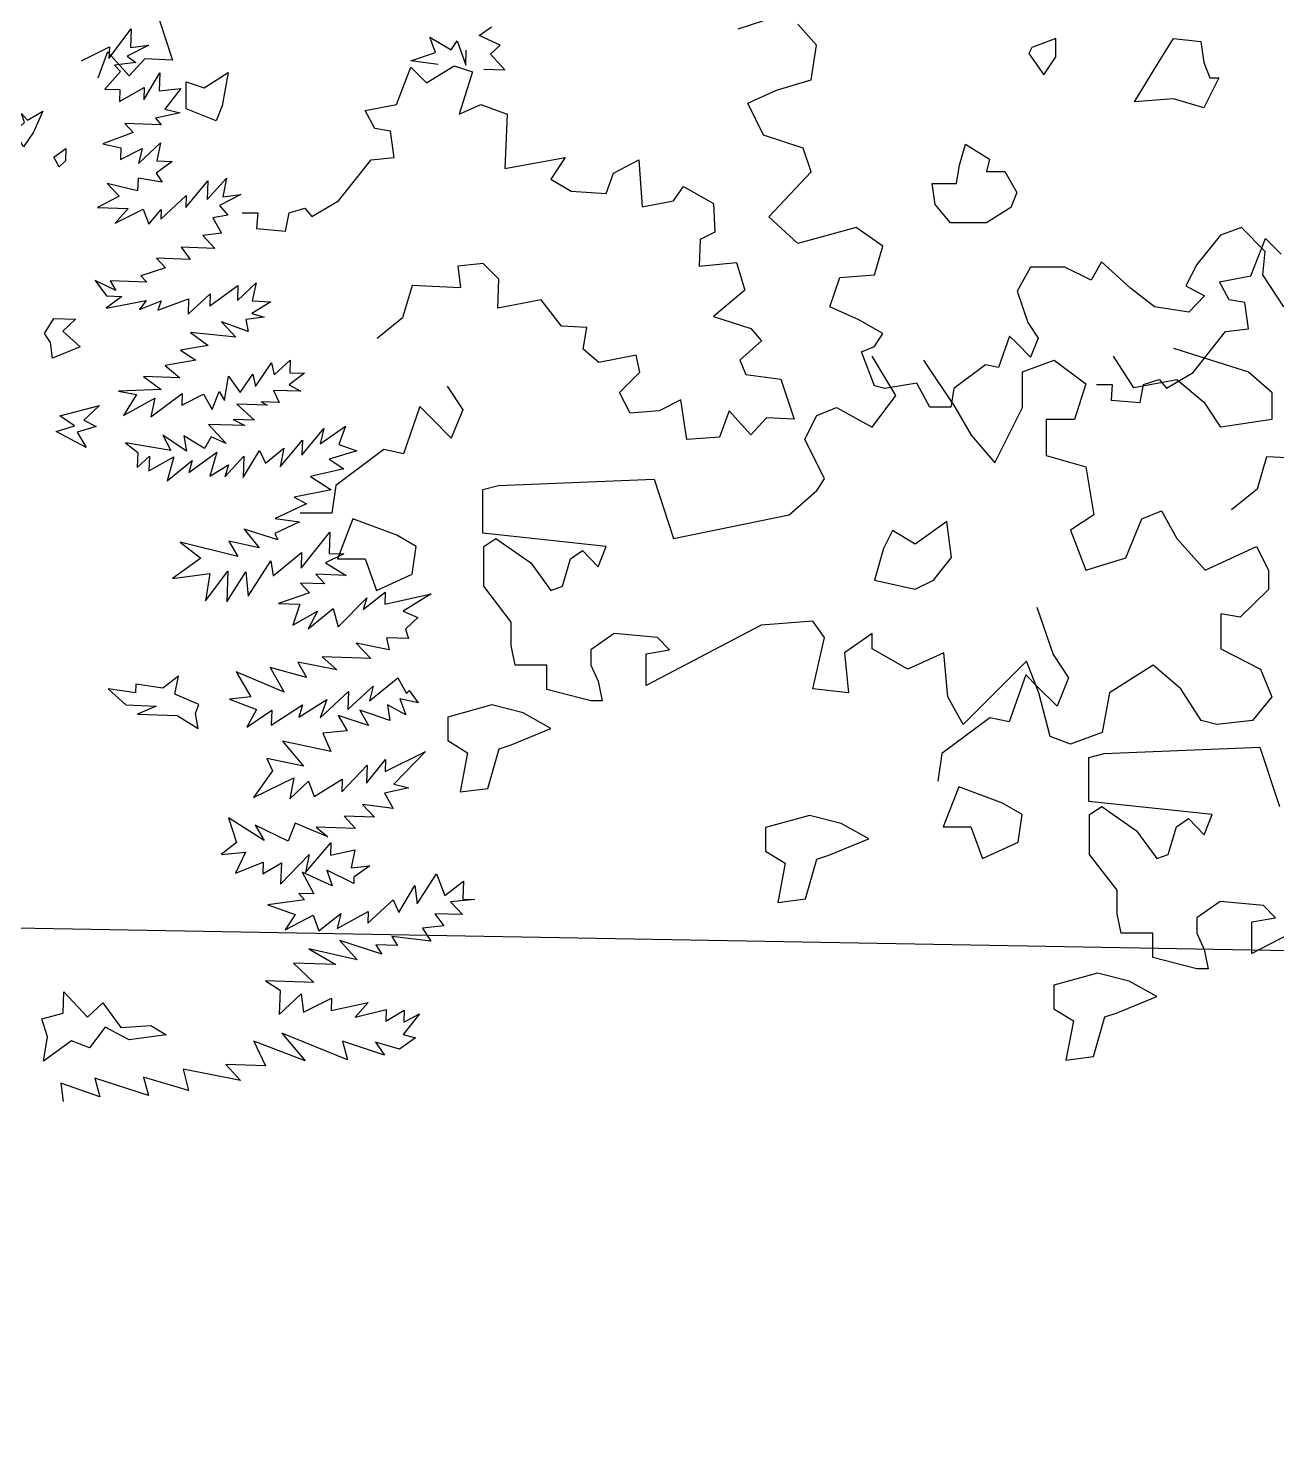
# Model space of a CAD drawing. Header units: inches. Extents: x -11 to 128, y 7 to 56.
# Drawn here: x 30.071 to 30.561, y 22.029 to 22.588 of the extents above; entities that cross this region are included whole.
import ezdxf

# ---------------------------------------------------------------- set-up
doc = ezdxf.new("R2010")
doc.units = ezdxf.units.IN
doc.header["$MEASUREMENT"] = 0
doc.layers.add('CAY', color=94, linetype='Continuous')
doc.layers.add('CAY-3', color=61, linetype='Continuous')
picture_1 = doc.add_image_def('image1.jpg', size_in_pixel=(1680, 1093))

# ---------------------------------------------------------------- blocks, each defined once
blk = doc.blocks.new('A$C76451831')
at = {"layer": 'CAY'}
for p, q in [((5485, 913.1), (5504.5, 939.2)), ((5504.5, 939.2), (5503.9, 922.9)), ((5529.1, 946.6), (5540.7, 911.8)), ((5808.9, 933.2), (5819.6, 940.9)), ((6056.8, 945.8), (6035.2, 938.9)), ((5460.9, 911.2), (5485.4, 923.5)), ((5485.4, 923.5), (5485, 913.1)), ((5519.9, 925), (5501, 915.3)), ((5503.9, 922.9), (5519.9, 925)), ((5770.8, 918.6), (5765.8, 931.9)), ((5765.8, 931.9), (5784.4, 920.9)), ((5784.4, 920.9), (5789.7, 928.8)), ((5789.7, 928.8), (5797.1, 907.3)), ((5827.2, 924.8), (5808.9, 933.2)), ((5818.7, 916.9), (5827.2, 924.8)), ((5483.7, 919.1), (5475.3, 895.9)), ((5502.7, 898.1), (5483.7, 919.1)), ((5508.5, 909.6), (5489.8, 907.5)), ((5501, 915.3), (5508.5, 909.6)), ((5516.4, 912.8), (5502.7, 898.1)), ((5540.7, 911.8), (5516.4, 912.8)), ((5749.2, 911.2), (5770.8, 918.6)), ((5773.1, 908.1), (5749.2, 911.2)), ((5797.1, 907.3), (5797.6, 920.4)), ((5831.4, 903.4), (5818.7, 916.9)), ((5495.1, 901.9), (5481.4, 886.5)), ((5489.8, 907.5), (5495.1, 901.9)), ((5515.5, 877.1), (5529.5, 900.7)), ((5529.5, 900.7), (5528.9, 884.8)), ((5812.9, 904), (5831.4, 903.4)), ((5481.4, 886.5), (5494.5, 886)), ((5494.1, 875.6), (5515.9, 888)), ((5494.5, 886), (5494.1, 875.6)), ((5515.9, 888), (5515.5, 877.1)), ((5528.9, 884.8), (5548, 886.9)), ((5548, 886.9), (5533.8, 868.8)), ((5547.3, 865.6), (5525.8, 860.9)), ((5525.8, 860.9), (5530.6, 855.3)), ((5533.8, 868.8), (5547.3, 865.6)), ((5506.3, 848.5), (5479.7, 838.5)), ((5498.9, 856.4), (5506.3, 848.5)), ((5530.6, 855.3), (5498.9, 856.4)), ((5479.7, 838.5), (5495.4, 835.2)), ((5495.4, 835.2), (5495.1, 824.8)), ((5510.8, 821.5), (5530, 839.5)), ((5530, 839.5), (5526.8, 823.7)), ((5495.1, 824.8), (5514, 834.6)), ((5514, 834.6), (5510.8, 821.5)), ((5540.3, 823.2), (5526.4, 812.8)), ((5526.8, 823.7), (5540.3, 823.2)), ((5526.4, 812.8), (5531.5, 805)), ((5510, 797.5), (5483.5, 803.9)), ((5483.5, 803.9), (5494, 792.7)), ((5510.4, 808.4), (5510, 797.5)), ((5531.5, 805), (5510.4, 808.4)), ((5552.1, 782.9), (5571.5, 806.3)), ((5570.9, 790), (5587.9, 808.4)), ((5571.5, 806.3), (5570.9, 790)), ((5587.9, 808.4), (5584.6, 792.2)), ((5494, 792.7), (5475, 782.9)), ((5530.4, 772.8), (5552.4, 793.3)), ((5552.4, 793.3), (5552.1, 782.9)), ((5600.5, 794.4), (5581.6, 784.6)), ((5584.6, 792.2), (5600.5, 794.4)), ((5475, 782.9), (5501.7, 782)), ((5501.7, 782), (5490.4, 769.2)), ((5490.4, 769.2), (5514.9, 781.5)), ((5514.9, 781.5), (5519.8, 768.2)), ((5519.8, 768.2), (5530.7, 781)), ((5530.7, 781), (5530.4, 772.8)), ((5589, 776.2), (5575.8, 773.9)), ((5575.8, 773.9), (5583.5, 760.5)), ((5581.6, 784.6), (5589, 776.2)), ((5583.5, 760.5), (5567.1, 758.4)), ((5577.6, 747.1), (5548.1, 748.2)), ((5548.1, 748.2), (5555.9, 737.5)), ((5567.1, 758.4), (5577.6, 747.1)), ((5526.5, 738.5), (5534.4, 730.1)), ((5555.9, 737.5), (5526.5, 738.5)), ((5534.4, 730.1), (5512.8, 723.1)), ((5512.8, 723.1), (5518.1, 717.5)), ((5472.8, 719.1), (5482.8, 705.6)), ((5491.1, 710.3), (5472.8, 719.1)), ((5518.1, 717.5), (5485.9, 718.6)), ((5485.9, 718.6), (5491.1, 710.3)), ((5573.1, 697), (5597.7, 714.7)), ((5597.3, 701.6), (5613.7, 716.9)), ((5597.7, 714.7), (5597.3, 701.6)), ((5613.7, 716.9), (5610.4, 701.1)), ((5496.3, 705.1), (5482.4, 694.7)), ((5482.4, 694.7), (5517.5, 701.6)), ((5482.8, 705.6), (5496.3, 705.1)), ((5517.5, 701.6), (5511.8, 693.7)), ((5511.8, 693.7), (5530.6, 701.2)), ((5527.6, 693.1), (5554.7, 703.1)), ((5530.6, 701.2), (5527.6, 693.1)), ((5554.2, 689.5), (5573.5, 707.4)), ((5554.7, 703.1), (5554.2, 689.5)), ((5573.5, 707.4), (5573.1, 697)), ((5626.7, 700.5), (5610, 690.2)), ((5610.4, 701.1), (5626.7, 700.5)), ((5620.8, 687.1), (5604.8, 685)), ((5610, 690.2), (5620.8, 687.1)), ((5596.1, 669.4), (5556.4, 673.5)), ((5556.4, 673.5), (5571.9, 662.1)), ((5606.7, 674.5), (5583.5, 683)), ((5583.5, 683), (5596.1, 669.4)), ((5604.8, 685), (5606.7, 674.5)), ((5571.9, 662.1), (5547.7, 658)), ((5561, 649.3), (5534.1, 644.8)), ((5547.7, 658), (5561, 649.3)), ((5629.4, 636.5), (5643.5, 649.2)), ((5643.5, 649.2), (5643.1, 638.3)), ((5534.1, 644.8), (5546.9, 634)), ((5599.9, 621.2), (5610.9, 637.2)), ((5610.9, 637.2), (5613.2, 626.2)), ((5613.2, 626.2), (5627.1, 647)), ((5627.1, 647), (5629.4, 636.5)), ((5656.2, 637.9), (5642.7, 627.9)), ((5643.1, 638.3), (5656.2, 637.9)), ((5530.7, 623.7), (5493.4, 622.2)), ((5515.2, 635.1), (5530.7, 623.7)), ((5546.9, 634), (5515.2, 635.1)), ((5586.1, 614), (5589.5, 635.2)), ((5589.5, 635.2), (5599.9, 621.2)), ((5629, 622.9), (5634, 612.3)), ((5652.9, 622.1), (5629, 622.9)), ((5642.7, 627.9), (5652.9, 622.1)), ((5493.4, 622.2), (5509.2, 619.4)), ((5509.2, 619.4), (5497.7, 600.8)), ((5497.7, 600.8), (5525, 616.1)), ((5521.7, 599.9), (5549.1, 620.3)), ((5525, 616.1), (5521.7, 599.9)), ((5549.1, 620.3), (5548.8, 609.9)), ((5548.8, 609.9), (5567.7, 619.6)), ((5567.7, 619.6), (5575.4, 606.2)), ((5575.4, 606.2), (5581.3, 621.9)), ((5581.3, 621.9), (5586.1, 614)), ((5596.8, 610.9), (5612.2, 596.8)), ((5623.5, 610), (5596.8, 610.9)), ((5618.2, 612.9), (5623.5, 610)), ((5634, 612.3), (5618.2, 612.9)), ((5603.9, 592.1), (5572.2, 593.2)), ((5572.2, 593.2), (5587.5, 576.3)), ((5612.2, 596.8), (5593.6, 597.4)), ((5593.6, 597.4), (5603.9, 592.1)), ((5653.7, 566.3), (5673.1, 589.7)), ((5669.9, 576.2), (5691.8, 591.7)), ((5673.1, 589.7), (5669.9, 576.2)), ((5691.8, 591.7), (5686.2, 575.6)), ((5499.6, 577.1), (5510.2, 568.6)), ((5539.2, 570.3), (5499.6, 577.1)), ((5552.8, 569.8), (5532, 583.7)), ((5532, 583.7), (5539.2, 570.3)), ((5568.7, 572), (5550.5, 583.1)), ((5550.5, 583.1), (5552.8, 569.8)), ((5574.5, 582.2), (5568.7, 572)), ((5587.5, 576.3), (5574.5, 582.2)), ((5634.8, 556.1), (5654.2, 579.4)), ((5654.2, 579.4), (5653.7, 566.3)), ((5686.2, 575.6), (5701.9, 570.1)), ((5510.2, 568.6), (5509.7, 555.5)), ((5509.7, 555.5), (5520.5, 565.5)), ((5520.5, 565.5), (5520, 552.4)), ((5520, 552.4), (5541.7, 564.8)), ((5541.7, 564.8), (5536, 543.7)), ((5536, 543.7), (5557.9, 561.5)), ((5554.9, 551.2), (5579.5, 568.9)), ((5557.9, 561.5), (5554.9, 551.2)), ((5579.5, 568.9), (5573.3, 547.8)), ((5586.4, 547.4), (5602.9, 565.4)), ((5602.3, 546.8), (5616.7, 570.3)), ((5602.9, 565.4), (5602.3, 546.8)), ((5616.7, 570.3), (5621.8, 559.3)), ((5621.8, 559.3), (5638.1, 572.3)), ((5638.1, 572.3), (5634.8, 556.1)), ((5701.9, 570.1), (5677.6, 562.8)), ((5677.6, 562.8), (5690.5, 554.2)), ((5573.3, 547.8), (5589.5, 557.7)), ((5589.5, 557.7), (5586.4, 547.4)), ((5690.5, 554.2), (5661.2, 547.5)), ((5679.4, 536), (5647, 529.4)), ((5661.2, 547.5), (5679.4, 536)), ((5683.6, 539.8), (5680.1, 515.6)), ((5657.7, 523.6), (5630.5, 510.9)), ((5647, 529.4), (5657.7, 523.6)), ((5630.5, 510.9), (5651.7, 507.9)), ((5680.1, 515.6), (5652.4, 515.6)), ((5632.6, 492.3), (5603.4, 501.4)), ((5603.4, 501.4), (5616.4, 485.1)), ((5651.7, 507.9), (5630, 497.8)), ((5653, 467.5), (5678.1, 498.8)), ((5678.1, 498.8), (5677.5, 480.3)), ((5597.6, 477.6), (5547.3, 490.2)), ((5547.3, 490.2), (5565.4, 476)), ((5589.9, 491), (5597.6, 477.6)), ((5616.4, 485.1), (5589.9, 491)), ((5630, 497.8), (5632.6, 492.3)), ((5565.4, 476), (5540.7, 458.3)), ((5606.8, 442.8), (5626.5, 473.9)), ((5626.5, 473.9), (5628.7, 460.7)), ((5628.7, 460.7), (5653.5, 481.1)), ((5653.5, 481.1), (5653, 467.5)), ((5690.6, 479.8), (5674.5, 472.2)), ((5677.5, 480.3), (5690.6, 479.8)), ((5540.7, 458.3), (5573.1, 462.6)), ((5569.5, 438.7), (5589, 464.8)), ((5573.1, 462.6), (5569.5, 438.7)), ((5589, 464.8), (5588.1, 438)), ((5588.1, 438), (5604.8, 464.2)), ((5604.8, 464.2), (5606.8, 442.8)), ((5665.9, 462.1), (5673.8, 453.6)), ((5692.6, 461.1), (5665.9, 462.1)), ((5674.5, 472.2), (5692.6, 461.1)), ((5652.5, 454.4), (5660.4, 445.9)), ((5673.8, 453.6), (5652.5, 454.4)), ((5660.4, 445.9), (5633.3, 436.5)), ((5633.3, 436.5), (5651.9, 435.8)), ((5685.6, 416.1), (5710.5, 441.5)), ((5707.5, 431.2), (5726.6, 446.4)), ((5710.5, 441.5), (5707.5, 431.2)), ((5726.6, 446.4), (5726.2, 435.9)), ((5726.2, 435.9), (5766.8, 445)), ((5766.8, 445), (5742.3, 429.9)), ((5651.9, 435.8), (5645.8, 417.4)), ((5645.8, 417.4), (5667.5, 429.8)), ((5659.3, 414.3), (5681.2, 432.1)), ((5667.5, 429.8), (5659.3, 414.3)), ((5681.2, 432.1), (5685.6, 416.1)), ((5742.3, 429.9), (5755.2, 424.1)), ((5755.2, 424.1), (5744.5, 414)), ((5744.5, 414), (5746.9, 405.8)), ((5701.4, 401.9), (5714.1, 388.3)), ((5730.2, 395.9), (5701.4, 401.9)), ((5746.9, 405.8), (5727.9, 406.4)), ((5727.9, 406.4), (5730.2, 395.9)), ((5714.1, 388.3), (5671.6, 389.8)), ((5671.6, 389.8), (5684.3, 378.5)), ((5596.3, 376.6), (5609.2, 354.8)), ((5638.3, 358.8), (5596.3, 376.6)), ((5625.9, 380.5), (5638.3, 358.8)), ((5657.8, 371.7), (5625.9, 380.5)), ((5650.1, 385.1), (5657.8, 371.7)), ((5684.3, 378.5), (5650.1, 385.1)), ((5694, 343.7), (5716, 364.2)), ((5712.8, 351.2), (5737.6, 371.6)), ((5716, 364.2), (5712.8, 351.2)), ((5737.6, 371.6), (5745.2, 357.8)), ((5609.2, 354.8), (5590.5, 352.7)), ((5590.5, 352.7), (5614.2, 343.7)), ((5651.2, 337), (5675.7, 352.5)), ((5669.7, 336.4), (5694.5, 359.5)), ((5675.7, 352.5), (5669.7, 336.4)), ((5694.5, 359.5), (5694, 343.7)), ((5755.4, 349.7), (5739.6, 353)), ((5739.6, 353), (5744.6, 339.2)), ((5745.2, 357.8), (5747.6, 360.4)), ((5747.6, 360.4), (5755.4, 349.7)), ((5614.2, 343.7), (5605.5, 328.2)), ((5605.5, 328.2), (5627.4, 343.3)), ((5626.9, 330.2), (5654.2, 347.8)), ((5627.4, 343.3), (5626.9, 330.2)), ((5654.2, 347.8), (5651.2, 337)), ((5712.1, 329.9), (5685.6, 338.5)), ((5685.6, 338.5), (5693.3, 325.1)), ((5730.8, 334.2), (5704.4, 343.3)), ((5704.4, 343.3), (5712.1, 329.9)), ((5744.6, 339.2), (5728.6, 347.9)), ((5728.6, 347.9), (5730.8, 334.2)), ((5693.3, 325.1), (5672, 323.1)), ((5636.8, 316.2), (5655.1, 294.3)), ((5679.1, 307), (5636.8, 316.2)), ((5672, 323.1), (5679.1, 307)), ((5623.2, 300.8), (5628.2, 290.2)), ((5655.1, 294.3), (5623.2, 300.8)), ((5710.3, 279.2), (5726.9, 299.9)), ((5726.5, 289.5), (5762, 306.9)), ((5726.9, 299.9), (5726.5, 289.5)), ((5762, 306.9), (5734.3, 278.4)), ((5628.2, 290.2), (5611.5, 266.8)), ((5688.7, 271.8), (5710.9, 295)), ((5710.9, 295), (5710.3, 279.2)), ((5611.5, 266.8), (5646.6, 284.1)), ((5646.6, 284.1), (5643.2, 265.7)), ((5643.2, 265.7), (5659.6, 281)), ((5659.6, 281), (5664.6, 267.6)), ((5664.6, 267.6), (5689.1, 282.7)), ((5689.1, 282.7), (5688.7, 271.8)), ((5747.3, 275.2), (5725.9, 270.5)), ((5734.3, 278.4), (5747.3, 275.2)), ((5725.9, 270.5), (5733.6, 257.1)), ((5717.4, 249.5), (5690.7, 250.4)), ((5690.7, 250.4), (5700.8, 239.6)), ((5733.6, 257.1), (5706.9, 260.7)), ((5706.9, 260.7), (5717.4, 249.5)), ((5620.7, 229.3), (5589.6, 249)), ((5589.6, 249), (5596.6, 227.4)), ((5641.9, 228.5), (5613, 242.7)), ((5613, 242.7), (5620.7, 229.3)), ((5647.9, 244.2), (5641.9, 228.5)), ((5676.5, 232.3), (5647.9, 244.2)), ((5700.8, 239.6), (5666.4, 240.8)), ((5666.4, 240.8), (5676.5, 232.3)), ((5596.6, 227.4), (5583.1, 217)), ((5656.8, 201.3), (5679, 227.2)), ((5679, 227.2), (5678.7, 216.4)), ((5583.1, 217), (5604.4, 219)), ((5604.4, 219), (5595.6, 200.7)), ((5635.2, 191.1), (5660.1, 217)), ((5660.1, 217), (5656.8, 201.3)), ((5678.7, 216.4), (5700.1, 221.1)), ((5700.1, 221.1), (5696.9, 205.3)), ((5595.6, 200.7), (5620, 210.3)), ((5620, 210.3), (5619.6, 199.9)), ((5619.6, 199.9), (5635.8, 209.7)), ((5635.8, 209.7), (5635.2, 191.1)), ((5654.1, 201.4), (5664.3, 182.4)), ((5680.4, 189.6), (5654.1, 201.4)), ((5699.1, 191.6), (5675.5, 203.3)), ((5675.5, 203.3), (5680.4, 189.6)), ((5696.9, 205.3), (5713.2, 207)), ((5713.2, 207), (5699.3, 197.1)), ((5754.7, 173.8), (5771.4, 200)), ((5771.4, 200), (5778.9, 181.1)), ((5699.3, 197.1), (5699.1, 191.6)), ((5738.5, 166.2), (5752.5, 189.8)), ((5752.5, 189.8), (5754.7, 173.8)), ((5778.9, 181.1), (5795.2, 193.7)), ((5795.2, 193.7), (5794.7, 177.9)), ((5656, 177.3), (5624.1, 172.9)), ((5651.2, 182.9), (5656, 177.3)), ((5664.3, 182.4), (5651.2, 182.9)), ((5711.5, 156.8), (5733.5, 177.3)), ((5733.5, 177.3), (5738.5, 166.2)), ((5805.1, 177.5), (5783.7, 175.5)), ((5783.7, 175.5), (5794.2, 164.3)), ((5794.7, 177.9), (5805.1, 177.5)), ((5624.1, 172.9), (5647.8, 164.4)), ((5647.8, 164.4), (5639.2, 151.1)), ((5639.2, 151.1), (5663.7, 163.9)), ((5663.7, 163.9), (5668.6, 150.1)), ((5668.6, 150.1), (5687.7, 165.3)), ((5684.6, 152.2), (5711.8, 167.2)), ((5687.7, 165.3), (5684.6, 152.2)), ((5711.8, 167.2), (5711.5, 156.8)), ((5794.2, 164.3), (5770.2, 165.1)), ((5770.2, 165.1), (5778, 154.4)), ((5778, 154.4), (5759.3, 152.4)), ((5759.3, 152.4), (5766.7, 141.2)), ((5723.7, 129.6), (5686.9, 141.7)), ((5686.9, 141.7), (5702.2, 124.9)), ((5737.5, 137.3), (5718.5, 137.9)), ((5718.5, 137.9), (5723.7, 129.6)), ((5766.7, 141.2), (5732.4, 145.1)), ((5732.4, 145.1), (5737.5, 137.3)), ((5702.2, 124.9), (5659.9, 134.5)), ((5659.9, 134.5), (5683.5, 120.6)), ((5646.4, 121.9), (5664.3, 104.9)), ((5683.5, 120.6), (5646.4, 121.9)), ((5621.8, 106.4), (5634.7, 98.2)), ((5664.3, 104.9), (5621.8, 106.4)), ((5634.7, 98.2), (5633.9, 77)), ((5633.9, 77), (5653.1, 94.9)), ((5653.1, 94.9), (5655.3, 78.9)), ((5655.3, 78.9), (5679.7, 91.2)), ((5679.7, 91.2), (5679.3, 80.4)), ((5679.3, 80.4), (5711.8, 87.4)), ((5711.8, 87.4), (5700.4, 74.6)), ((5700.4, 74.6), (5727.4, 81.4)), ((5727.4, 81.4), (5727.1, 71)), ((5727.1, 71), (5743.3, 80.8)), ((5756.7, 77.6), (5742.5, 59.6)), ((5743.3, 80.8), (5742.9, 70.4)), ((5742.9, 70.4), (5756.7, 77.6)), ((5656.5, 36.3), (5611.8, 53.7)), ((5611.8, 53.7), (5621.9, 32)), ((5693.7, 37.2), (5636.1, 60.6)), ((5636.1, 60.6), (5656.5, 36.3)), ((5726, 41.5), (5689.3, 53.7)), ((5689.3, 53.7), (5693.7, 37.2)), ((5739.3, 46.5), (5718.3, 52.7)), ((5718.3, 52.7), (5726, 41.5)), ((5753.3, 56.5), (5739.3, 46.5)), ((5742.5, 59.6), (5753.3, 56.5)), ((5600.2, 19.2), (5549.8, 29.1)), ((5549.8, 29.1), (5554.6, 10.4)), ((5621.9, 32), (5587.1, 33.3)), ((5587.1, 33.3), (5600.2, 19.2)), ((5476.9, 4.9), (5442.9, 17)), ((5442.9, 17), (5445, 1)), ((5472.5, 21.4), (5476.9, 4.9)), ((5519.5, 6.1), (5472.5, 21.4)), ((5515.1, 22.2), (5519.5, 6.1)), ((5554.6, 10.4), (5515.1, 22.2))]:
    blk.add_line(p, q, dxfattribs=at)
for points in [[(5552.4, 869.2), (5552.4, 892.9), (5568.2, 887.7), (5589.3, 900.9), (5584, 871.8), (5578.8, 858.6)], [(5402.6, 849.4), (5411, 857.2), (5408.6, 865), (5413.8, 859.4), (5427.2, 867.1), (5418.9, 848.8), (5410.3, 835.9)], [(5433.8, 664.7), (5428.6, 672.6), (5436.8, 685.9), (5455.8, 685.2), (5444.5, 674.7), (5459.9, 661), (5435.5, 651)], [(5441.9, 600.5), (5476.7, 609.7), (5463.1, 597), (5473.8, 591.2), (5457.3, 586.3), (5465, 572.9), (5438.7, 587), (5454.8, 591.9)], [(5560.6, 340.2), (5563.6, 348.2), (5542.6, 357.1), (5545.9, 372.9), (5532, 362.5), (5508.5, 366), (5508.2, 358.3), (5484.4, 361.9), (5499.7, 347.7), (5526.4, 346.8), (5509.9, 339.7), (5544.7, 338.5), (5562.9, 327)], [(5431.1, 57.3), (5426.2, 73.3), (5445, 78.1), (5445.6, 96.7), (5466.2, 74.6), (5479.7, 87.3), (5495.3, 65.5), (5521.6, 67.3), (5535, 59.1), (5502.6, 54.8), (5481.7, 65.9), (5467.9, 47.8), (5452.3, 53.8), (5427.7, 36.1)]]:
    blk.add_lwpolyline(points, close=True, dxfattribs=at)
blk.add_lwpolyline([(5441.4, 818.5), (5436.7, 826.9), (5447.4, 834.6), (5447, 823.8), (5441.4, 818.5)], dxfattribs=at)
at = {"layer": 'CAY-3'}
for p, q in [((6173.4, 618.5), (6152.8, 652.7)), ((6197.6, 649.2), (6225.3, 607.9)), ((6284.2, 639.1), (6312, 649.2)), ((6312, 649.2), (6339.7, 628.5)), ((6381.5, 625), (6363.8, 652.7)), ((6416.3, 659.8), (6481.8, 639.1)), ((6284.2, 607.9), (6284.2, 639.1)), ((6481.8, 639.1), (6502.4, 621.4)), ((5780.9, 626.5), (5794.5, 605.9)), ((6339.7, 628.5), (6329.6, 597.3)), ((6419.3, 632.1), (6381.5, 625)), ((6444, 611.4), (6419.3, 632.1)), ((6152.8, 590.8), (6173.4, 618.5)), ((6457.6, 590.8), (6444, 611.4)), ((6502.4, 621.4), (6502.4, 597.3)), ((5756.9, 608.7), (5742.6, 567.5)), ((5766.8, 598.8), (5756.9, 608.7)), ((5784.5, 581.1), (5766.8, 598.8)), ((5794.5, 605.9), (5784.5, 581.1)), ((6093.8, 580.2), (6104.4, 600.8)), ((6104.4, 600.8), (6121.5, 607.9)), ((6121.5, 607.9), (6152.8, 590.8)), ((6225.3, 607.9), (6239.4, 583.7)), ((6260.1, 559.5), (6284.2, 607.9)), ((6304.9, 597.3), (6304.9, 566)), ((6329.6, 597.3), (6304.9, 597.3)), ((6502.4, 597.3), (6457.6, 590.8)), ((6110.9, 545.4), (6093.8, 580.2)), ((6239.4, 583.7), (6260.1, 559.5)), ((5725.5, 571.1), (5683.6, 539.8)), ((5742.6, 567.5), (5725.5, 571.1)), ((6304.9, 566), (6339.7, 556)), ((6339.7, 556), (6346.7, 514.1)), ((5812.2, 536.3), (5825.7, 539.8)), ((5812.2, 497.9), (5812.2, 536.3)), ((5825.7, 539.8), (5961.9, 545.3)), ((5961.9, 545.3), (5979, 493.4)), ((6104.4, 535.3), (6110.9, 545.4)), ((6080.2, 514.1), (6104.4, 535.3)), ((86.7, 510.8), (100.8, 469.5)), ((5979, 493.4), (6080.2, 514.1)), ((6346.7, 514.1), (6326.1, 500.5)), ((6388.6, 510.6), (6405.7, 517.6)), ((6405.7, 517.6), (6419.3, 493.4)), ((6326.1, 500.5), (6339.7, 465.7)), ((6374.5, 476.3), (6388.6, 510.6)), ((5920.1, 486.4), (5812.2, 497.9)), ((5812.8, 486.4), (5823.4, 493.4)), ((5812.8, 451.6), (5812.8, 486.4)), ((5823.4, 493.4), (5854, 472.2)), ((5913, 468.7), (5920.1, 486.4)), ((6419.3, 493.4), (6444, 465.7)), ((6444, 465.7), (6488.8, 486.4)), ((6488.8, 486.4), (6499.5, 465.7)), ((5881.7, 451.6), (5888.8, 475.7)), ((5888.8, 475.7), (5899.4, 482.8)), ((5899.4, 482.8), (5913, 468.7)), ((6339.7, 465.7), (6374.5, 476.3)), ((100.8, 469.5), (114.4, 448.9)), ((5854, 472.2), (5871.7, 448)), ((6499.5, 465.7), (6499.5, 448.6)), ((76.8, 451.7), (62.5, 410.5)), ((86.7, 441.8), (76.8, 451.7)), ((114.4, 448.9), (104.4, 424.1)), ((5836.9, 420.3), (5812.8, 451.6)), ((5871.7, 448), (5881.7, 451.6)), ((6499.5, 448.6), (6474.7, 424.4)), ((104.4, 424.1), (86.7, 441.8)), ((6457.6, 427.4), (6457.6, 396.7)), ((6474.7, 424.4), (6457.6, 427.4)), ((45.4, 414.1), (3.5, 382.8)), ((62.5, 410.5), (45.4, 414.1)), ((5836.9, 399.6), (5836.9, 420.3)), ((6055.5, 417.4), (5954.9, 364.8)), ((6100.9, 420.9), (6055.5, 417.4)), ((6110.9, 406.7), (6100.9, 420.9)), ((5840.5, 382.5), (5836.9, 399.6)), ((5927.1, 410.3), (5906.5, 396.1)), ((5964.9, 406.7), (5927.1, 410.3)), ((5975.5, 396.1), (5964.9, 406.7)), ((6100.9, 361.9), (6110.9, 406.7)), ((6152.8, 410.3), (6128.6, 393.2)), ((6152.8, 396.7), (6152.8, 410.3)), ((145.6, 382.8), (281.8, 388.3)), ((281.8, 388.3), (298.9, 336.4)), ((5906.5, 396.1), (5906.5, 382.5)), ((5954.9, 392.6), (5975.5, 396.1)), ((5954.9, 364.8), (5954.9, 392.6)), ((6128.6, 393.2), (6132.1, 358.4)), ((6184, 379), (6152.8, 396.7)), ((6215.3, 393.2), (6184, 379)), ((6218.8, 354.8), (6215.3, 393.2)), ((6457.6, 396.7), (6492.4, 379)), ((3.5, 382.8), (0, 358.6)), ((132.1, 379.3), (145.6, 382.8)), ((132.1, 340.9), (132.1, 379.3)), ((5868.2, 382.5), (5840.5, 382.5)), ((5868.2, 361.3), (5868.2, 382.5)), ((5906.5, 382.5), (5913, 368.4)), ((6287.8, 386.1), (6263.6, 361.9)), ((6298.4, 358.4), (6287.8, 386.1)), ((6398.6, 382.6), (6360.3, 358.4)), ((6422.8, 361.9), (6398.6, 382.6)), ((6492.4, 379), (6502.4, 354.8)), ((5906.5, 351.3), (5868.2, 361.3)), ((5913, 368.4), (5916.5, 351.3)), ((6132.1, 358.4), (6100.9, 361.9)), ((6263.6, 361.9), (6232.4, 330.6)), ((6440.5, 334.2), (6422.8, 361.9)), ((5916.5, 351.3), (5906.5, 351.3)), ((6232.4, 330.6), (6218.8, 354.8)), ((6308.4, 320), (6298.4, 358.4)), ((6360.3, 358.4), (6353.8, 323.6)), ((6502.4, 354.8), (6485.3, 334.2)), ((240, 329.4), (132.1, 340.9)), ((132.7, 329.4), (143.3, 336.4)), ((143.3, 336.4), (173.9, 315.2)), ((132.7, 294.5), (132.7, 329.4)), ((208.7, 318.7), (219.3, 325.8)), ((219.3, 325.8), (232.9, 311.7)), ((232.9, 311.7), (240, 329.4)), ((6454.1, 330.6), (6440.5, 334.2)), ((6485.3, 334.2), (6454.1, 330.6)), ((173.9, 315.2), (191.6, 291)), ((201.6, 294.5), (208.7, 318.7)), ((6326.1, 313.5), (6308.4, 320)), ((6353.8, 323.6), (6326.1, 313.5)), ((156.8, 263.3), (132.7, 294.5)), ((191.6, 291), (201.6, 294.5)), ((156.8, 242.6), (156.8, 263.3)), ((247, 253.3), (226.4, 239.1)), ((284.8, 249.7), (247, 253.3)), ((375.4, 260.4), (274.7, 207.8)), ((295.4, 239.1), (284.8, 249.7)), ((160.4, 225.5), (156.8, 242.6)), ((226.4, 239.1), (226.4, 225.5)), ((274.7, 235.6), (295.4, 239.1)), ((188.1, 225.5), (160.4, 225.5)), ((188.1, 204.3), (188.1, 225.5)), ((226.4, 225.5), (232.9, 211.4)), ((274.7, 207.8), (274.7, 235.6)), ((226.4, 194.3), (188.1, 204.3)), ((232.9, 211.4), (236.4, 194.3)), ((236.4, 194.3), (226.4, 194.3))]:
    blk.add_line(p, q, dxfattribs=at)
for points in [[(6512.9, 696), (6494.4, 724), (6496.4, 744.4), (6475.9, 765.3), (6457.5, 758.6), (6436.6, 733), (6427.2, 714.5), (6443.3, 705.5), (6429.6, 691.3), (6399.7, 696), (6378.8, 712.2), (6353.3, 735.4), (6344.3, 719.2), (6321.1, 730.6), (6291.2, 730.6), (6279.4, 709.8), (6288.8, 682.3), (6297.9, 668.5), (6291.2, 652), (6279.4, 663.8), (6272.8, 670.4), (6263.3, 643), (6251.9, 645.3), (6224, 624.5), (6221.6, 608.3), (6203.1, 608.3), (6191.7, 629.2), (6163.8, 624.5), (6154.8, 626.8), (6143.4, 656.7), (6154.8, 661.4), (6161.9, 672.8), (6141, 684.6), (6115.5, 696), (6124.5, 721.6), (6154.8, 724), (6161.9, 749.1), (6138.7, 765.3), (6087.6, 751.5), (6062.4, 774.7), (6099.4, 814), (6092.3, 834.9), (6057.7, 846.3), (6043.9, 874.2), (6069.1, 885.6), (6099.4, 894.6), (6104.1, 924.9), (6087.6, 943.4)], [(5601.5, 778.1), (5615.2, 778.1), (5614.1, 764.4), (5639.4, 762.3), (5642.6, 778.1), (5656.3, 782.3), (5662.6, 774.9), (5685.8, 788.7), (5714.3, 824.5), (5734.4, 826.6), (5731.2, 849.8), (5717.5, 851.9), (5709, 867.8), (5736.5, 873), (5749.1, 905.7), (5762.8, 892), (5787.1, 906.8), (5802.9, 901.5), (5791.3, 864.6), (5810.3, 873), (5833.5, 864.6), (5831.4, 817.1), (5884.1, 826.6), (5871.5, 807.6), (5889.4, 797.1), (5920, 795), (5926.3, 812.9), (5948.5, 824.5), (5951.6, 783.4), (5979, 788.7), (5987.5, 801.3), (6013.8, 786.5), (6014.9, 761.2), (6002.2, 754.9), (6001.2, 731.7), (6033.9, 734.9), (6041.3, 710.6), (6013.8, 687.4), (6046.5, 676.9), (6056, 666.3), (6037, 649.4), (6042.3, 636.8), (6072.9, 632.6), (6084.5, 597.8), (6060.2, 598.8), (6046.5, 584), (6027.6, 605.1), (6019.1, 581.9), (5990.6, 579.8), (5985.4, 614.6), (5966.4, 605.1), (5941.1, 603), (5931.6, 621), (5949.5, 638.9), (5946.3, 653.7), (5913.6, 647.3), (5899.9, 658.9), (5903.1, 677.9), (5881, 679), (5863, 702.2), (5825.1, 694.8), (5826.1, 720.1), (5812.4, 733.8), (5790.2, 731.7), (5792.4, 712.7), (5750.2, 714.8), (5741.7, 686.3), (5719.6, 668.4)], [(138.9, 705.6), (152.6, 705.6), (151.5, 691.9), (176.9, 689.8), (180, 705.6), (193.7, 709.9), (200.1, 702.5), (223.3, 716.2), (251.7, 752), (271.8, 754.2), (268.6, 777.4), (254.9, 779.5), (246.5, 795.3), (273.9, 800.6), (286.5, 833.3), (300.3, 819.5)], [(329.8, 640.3), (287.6, 642.4), (279.2, 613.9), (257, 596)]]:
    blk.add_lwpolyline(points, dxfattribs=at)
for points in [[(6292.4, 922.8), (6289.7, 917.5), (6302.9, 899), (6313.5, 914.8), (6313.5, 930.7)], [(6403.2, 909.6), (6416.4, 930.7), (6440.2, 928), (6442.8, 909.6), (6448.1, 896.4), (6456, 896.4), (6442.8, 870), (6416.4, 877.9), (6382.1, 875.2)], [(6252.8, 814.5), (6268.6, 814.5), (6279.2, 796), (6273.9, 782.8), (6252.8, 769.6), (6221.1, 769.6), (6207.9, 785.5), (6205.3, 803.9), (6226.4, 803.9), (6229, 819.8), (6234.3, 838.3), (6255.4, 825.1)], [(5736.7, 496.4), (5698.4, 510.5), (5684.8, 475.7), (5709, 475.7), (5719, 448), (5750.3, 462.2), (5753.8, 486.4)], [(6222, 476.6), (6218.1, 508.3), (6190.4, 488.5), (6170.6, 500.4), (6162.6, 484.6), (6154.7, 456.8), (6190.4, 448.9), (6206.2, 456.8)], [(56.6, 339.4), (18.3, 353.5), (4.7, 318.7), (28.9, 318.7), (38.9, 291), (70.2, 305.2), (73.7, 329.4)], [(5847.5, 340.7), (5819.8, 347.7), (5781.5, 337.1), (5781.5, 316.5), (5798.6, 305.9), (5792.1, 271.6), (5816.3, 274.6), (5826.3, 309.4), (5836.9, 312.9), (5871.7, 327.1)], [(6125.5, 244), (6097.8, 251.1), (6059.5, 240.5), (6059.5, 219.9), (6076.6, 209.2), (6070.1, 175), (6094.3, 178), (6104.3, 212.8), (6114.9, 216.3), (6149.7, 230.5)], [(167.4, 183.7), (139.7, 190.7), (101.4, 180.1), (101.4, 159.5), (118.5, 148.9), (112, 114.6), (136.2, 117.6), (146.2, 152.4), (156.8, 155.9), (191.6, 170.1)]]:
    blk.add_lwpolyline(points, close=True, dxfattribs=at)

msp = doc.modelspace()

# ---------------------------------------------------------------- linework, layer by layer
msp.add_line((11.80074, 22.55984), (70.25366, 21.51914))

# ---------------------------------------------------------------- block references
at = {"layer": 'CAY', "xscale": 0.0004489089019145984, "yscale": 0.0004489089019145984, "zscale": 0.0004489089019145984}
for p in [(27.64007, 22.16613), (30.42787, 22.13133)]:
    msp.add_blockref('A$C76451831', p, dxfattribs=at)

# ---------------------------------------------------------------- pictures from other files: only their frames are drawn
image = msp.add_image(picture_1, insert=(12.49661, 7.37723), size_in_units=(74.4025, 48.40591))
image.dxf.flags = 6

doc.saveas('drawing.dxf')
